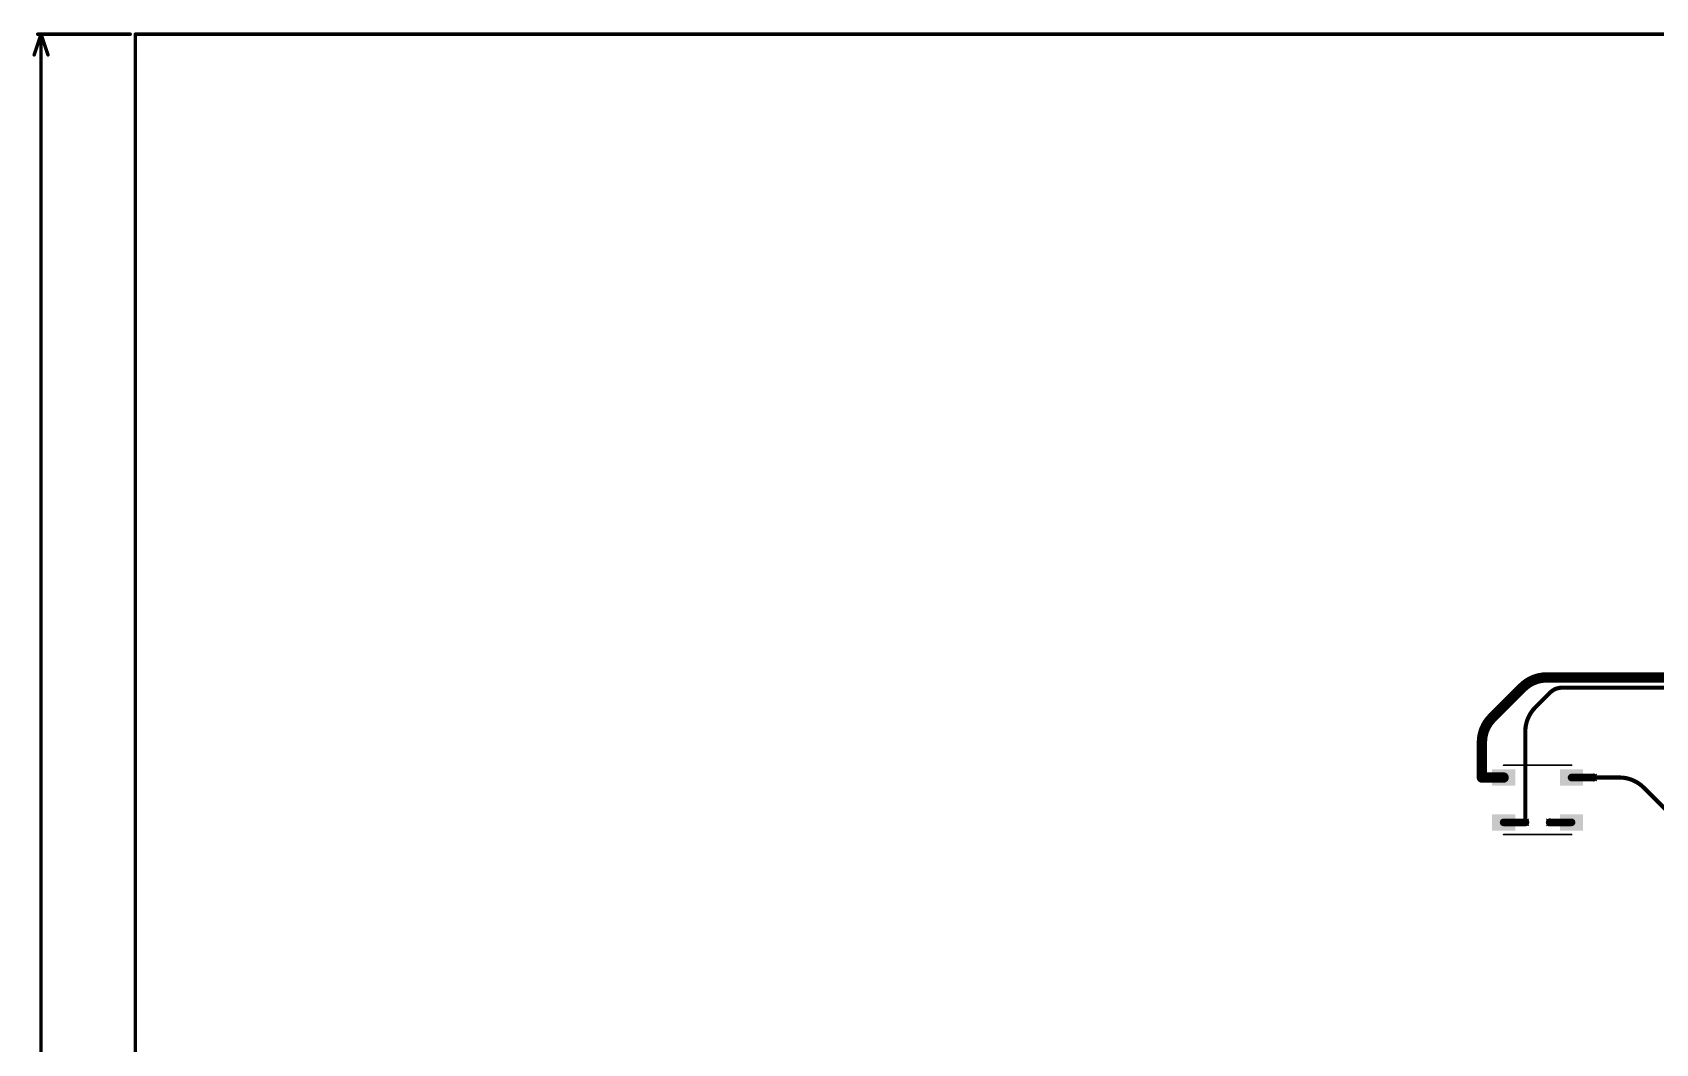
# Model space of a CAD drawing. Header units: inches. Extents: x -11 to 1110, y -7 to 455.
# Drawn here: x -7.6 to 111.8, y 295.7 to 370.1 of the extents above; entities that cross this region are included whole.
import ezdxf

# ---------------------------------------------------------------- set-up
doc = ezdxf.new("R2010")
doc.units = ezdxf.units.IN
for name, color, linetype in [('Board_outline', 216, 'Continuous'), ('Bottom Layer', 5, 'Continuous'), ('Drill Drawing', 1, 'Continuous'), ('Mechanical 1', 6, 'Continuous'), ('Top Layer', 1, 'Continuous'), ('Top Overlay', 2, 'Continuous'), ('Top Paste', 8, 'Continuous'), ('Top Solder', 216, 'Continuous'), ('Via Holes', 16, 'Continuous')]:
    doc.layers.add(name, color=color, linetype=linetype)

# ---------------------------------------------------------------- blocks, each defined once
blk = doc.blocks.new('WS2812B_B_W_81')
at = {"layer": 'Top Layer'}
for points in [[(-3.24999985, 2.15000078), (-1.75000031, 2.15000078), (-1.75000031, 1.15000278), (-3.24999985, 1.15000278)], [(3.24999985, 1.15000278), (1.75000031, 1.15000278), (1.75000031, 2.15000078), (3.24999985, 2.15000078)], [(-3.24999985, -1.15000024), (-1.75000031, -1.15000024), (-1.75000031, -2.14999824), (-3.24999985, -2.14999824)], [(1.75000031, -1.15000024), (3.24999985, -1.15000024), (3.24999985, -2.14999824), (1.75000031, -2.14999824)]]:
    blk.add_hatch(color=1, dxfattribs=at).paths.add_polyline_path(points)
at = {"layer": 'Top Paste'}
for points in [[(-3.24999985, 2.15000078), (-1.75000031, 2.15000078), (-1.75000031, 1.15000278), (-3.24999985, 1.15000278)], [(3.24999985, 1.15000278), (1.75000031, 1.15000278), (1.75000031, 2.15000078), (3.24999985, 2.15000078)], [(-3.24999985, -1.15000024), (-1.75000031, -1.15000024), (-1.75000031, -2.14999824), (-3.24999985, -2.14999824)], [(1.75000031, -1.15000024), (3.24999985, -1.15000024), (3.24999985, -2.14999824), (1.75000031, -2.14999824)]]:
    blk.add_hatch(color=8, dxfattribs=at).paths.add_polyline_path(points)
at = {"layer": 'Top Solder'}
for points in [[(-3.35159985, 2.25160078), (-1.64840031, 2.25160078), (-1.64840031, 1.04840278), (-3.35159985, 1.04840278)], [(3.35159985, 1.04840278), (1.64840031, 1.04840278), (1.64840031, 2.25160078), (3.35159985, 2.25160078)], [(-3.35159985, -1.04840024), (-1.64840031, -1.04840024), (-1.64840031, -2.25159824), (-3.35159985, -2.25159824)], [(1.64840031, -1.04840024), (3.35159985, -1.04840024), (3.35159985, -2.25159824), (1.64840031, -2.25159824)]]:
    blk.add_hatch(color=216, dxfattribs=at).paths.add_polyline_path(points)
at = {"layer": 'Top Overlay'}
for points in [[(-2.50000008, 2.55080008, 0.127, 0.127, 0), (2.50000008, 2.55080008, 0.127, 0.127, 0)], [(-3.556, 1.8034, 0.254, 0.254, 0), (-3.429, 1.6764, 0.254, 0.254, 0)], [(-3.556, 1.5494, 0.254, 0.254, 0), (-3.556, 1.8034, 0.254, 0.254, 0)], [(-3.556, 1.5494, 0.254, 0.254, 0), (-3.429, 1.6764, 0.254, 0.254, 0)], [(-2.50000008, -2.55079754, 0.127, 0.127, 0), (2.50000008, -2.55079754, 0.127, 0.127, 0)]]:
    blk.add_lwpolyline(points, format="xyseb", dxfattribs=at)
for points in [[(-2.53175008, 2.55080008, 0.0635, 0.0635, 1), (-2.46825008, 2.55080008, 0.0635, 0.0635, 1)], [(2.46825008, 2.55080008, 0.0635, 0.0635, 1), (2.53175008, 2.55080008, 0.0635, 0.0635, 1)], [(-3.619499999999999, 1.8034, 0.127, 0.127, 1), (-3.4925, 1.8034, 0.127, 0.127, 1)], [(-3.619499999999999, 1.8034, 0.127, 0.127, 1), (-3.4925, 1.8034, 0.127, 0.127, 1)], [(-3.619499999999999, 1.5494, 0.127, 0.127, 1), (-3.4925, 1.5494, 0.127, 0.127, 1)], [(-3.619499999999999, 1.5494, 0.127, 0.127, 1), (-3.4925, 1.5494, 0.127, 0.127, 1)], [(-3.4925, 1.6764, 0.127, 0.127, 1), (-3.3655, 1.6764, 0.127, 0.127, 1)], [(-3.4925, 1.6764, 0.127, 0.127, 1), (-3.3655, 1.6764, 0.127, 0.127, 1)], [(-2.53175008, -2.55079754, 0.0635, 0.0635, 1), (-2.46825008, -2.55079754, 0.0635, 0.0635, 1)], [(2.46825008, -2.55079754, 0.0635, 0.0635, 1), (2.53175008, -2.55079754, 0.0635, 0.0635, 1)]]:
    blk.add_lwpolyline(points, format="xyseb", close=True, dxfattribs=at)

msp = doc.modelspace()

# ---------------------------------------------------------------- hatches: boundary and pattern name
at = {"layer": 'Bottom Layer'}
h = msp.add_hatch(color=5, dxfattribs=at)
edge = h.paths.add_edge_path()
edge.add_arc((99.07374139999999, 315.28599122), 0.2999994, 0, 360)
h = msp.add_hatch(color=5, dxfattribs=at)
edge = h.paths.add_edge_path()
edge.add_arc((107.26500264, 315.29277302), 0.2999994, 0, 360)
h = msp.add_hatch(color=5, dxfattribs=at)
edge = h.paths.add_edge_path()
edge.add_arc((102.26500248, 311.992772), 0.2999994, 0, 360)
h = msp.add_hatch(color=5, dxfattribs=at)
edge = h.paths.add_edge_path()
edge.add_arc((104.07374156, 311.9859902), 0.2999994, 0, 360)
at = {"layer": 'Top Layer'}
h = msp.add_hatch(color=1, dxfattribs=at)
edge = h.paths.add_edge_path()
edge.add_arc((99.07374139999999, 315.28599122), 0.2999994, 0, 360)
h = msp.add_hatch(color=1, dxfattribs=at)
edge = h.paths.add_edge_path()
edge.add_arc((107.26500264, 315.29277302), 0.2999994, 0, 360)
h = msp.add_hatch(color=1, dxfattribs=at)
edge = h.paths.add_edge_path()
edge.add_arc((102.26500248, 311.992772), 0.2999994, 0, 360)
h = msp.add_hatch(color=1, dxfattribs=at)
edge = h.paths.add_edge_path()
edge.add_arc((104.07374156, 311.9859902), 0.2999994, 0, 360)
at = {"layer": 'Via Holes'}
h = msp.add_hatch(color=7, dxfattribs=at)
edge = h.paths.add_edge_path()
edge.add_arc((99.07374139999999, 315.28599122), 0.1499997, 0, 360)
h = msp.add_hatch(color=7, dxfattribs=at)
edge = h.paths.add_edge_path()
edge.add_arc((107.26500264, 315.29277302), 0.1499997, 0, 360)
h = msp.add_hatch(color=7, dxfattribs=at)
edge = h.paths.add_edge_path()
edge.add_arc((102.26500248, 311.992772), 0.1499997, 0, 360)
h = msp.add_hatch(color=7, dxfattribs=at)
edge = h.paths.add_edge_path()
edge.add_arc((104.07374156, 311.9859902), 0.1499997, 0, 360)

# ---------------------------------------------------------------- linework, layer by layer
at = {"layer": 'Board_outline'}
for points in [[(0, 369.9999991399999, 0.254, 0.254, 0), (703.99999916, 369.9999991399999, 0.254, 0.254, 0)], [(0, 0, 0.254, 0.254, 0), (0, 369.9999991399999, 0.254, 0.254, 0)]]:
    msp.add_lwpolyline(points, format="xyseb", dxfattribs=at)
msp.add_lwpolyline([(-0.0635, 369.9999991399999, 0.127, 0.127, 1), (0.0635, 369.9999991399999, 0.127, 0.127, 1)], format="xyseb", close=True, dxfattribs=at)
msp.add_lwpolyline([(-0.0635, 369.9999991399999, 0.127, 0.127, 1), (0.0635, 369.9999991399999, 0.127, 0.127, 1)], format="xyseb", close=True, dxfattribs=at)
at = {"layer": 'Bottom Layer'}
for points in [[(102.0516501, 321.9140501, 0.7619999999999999, 0.7619999999999999, -0.198912367379658), (103.84770188, 322.65799832, 0.7619999999999999, 0.7619999999999999, 0)], [(103.84770188, 322.65799832, 0.7619999999999999, 0.7619999999999999, 0), (114.3471297, 322.65799832, 0.7619999999999999, 0.7619999999999999, 0)], [(99.81768962, 319.68008962, 0.7619999999999999, 0.7619999999999999, 0), (102.0516501, 321.9140501, 0.7619999999999999, 0.7619999999999999, 0)], [(103.0089507, 320.46194988, 0.3048, 0.3048, 0), (104.08740168, 321.54040086, 0.3048, 0.3048, 0)], [(104.08740168, 321.54040086, 0.3048, 0.3048, -0.0001928998104025831), (104.08807224, 321.54107142, 0.3048, 0.3048, 0)], [(104.08807224, 321.54107142, 0.3048, 0.3048, -0.1987118429644535), (104.95747868, 321.90079892, 0.3048, 0.3048, 0)], [(104.95747868, 321.90079892, 0.3048, 0.3048, 0), (117.53140578, 321.90079892, 0.3048, 0.3048, 0)], [(99.07374139999999, 317.88403784, 0.7619999999999999, 0.7619999999999999, -0.198912367379658), (99.81768962, 319.68008962, 0.7619999999999999, 0.7619999999999999, 0)], [(102.26500248, 318.6658981, 0.3048, 0.3048, -0.198912367379658), (103.0089507, 320.46194988, 0.3048, 0.3048, 0)], [(99.07374139999999, 315.28599122, 0.7619999999999999, 0.7619999999999999, 0), (99.07374139999999, 317.88403784, 0.7619999999999999, 0.7619999999999999, 0)], [(102.26500248, 311.992772, 0.3048, 0.3048, 0), (102.26500248, 318.6658981, 0.3048, 0.3048, 0)], [(107.26500264, 315.29277302, 0.3048, 0.3048, 0), (109.18320302, 315.29277302, 0.3048, 0.3048, 0)], [(109.18320302, 315.29277302, 0.3048, 0.3048, -0.198912367379658), (110.9792548, 314.5488248, 0.3048, 0.3048, 0)], [(110.9792548, 314.5488248, 0.3048, 0.3048, 0), (116.2563588, 309.2717208, 0.3048, 0.3048, 0)]]:
    msp.add_lwpolyline(points, format="xyseb", dxfattribs=at)
for points in [[(103.65720188, 322.65799832, 0.3809999999999999, 0.3809999999999999, 1), (104.03820188, 322.65799832, 0.3809999999999999, 0.3809999999999999, 1)], [(103.65720188, 322.65799832, 0.3809999999999999, 0.3809999999999999, 1), (104.03820188, 322.65799832, 0.3809999999999999, 0.3809999999999999, 1)], [(101.8611501, 321.9140501, 0.3809999999999999, 0.3809999999999999, 1), (102.2421501, 321.9140501, 0.3809999999999999, 0.3809999999999999, 1)], [(101.8611501, 321.9140501, 0.3809999999999999, 0.3809999999999999, 1), (102.2421501, 321.9140501, 0.3809999999999999, 0.3809999999999999, 1)], [(104.01120168, 321.54040086, 0.1524, 0.1524, 1), (104.16360168, 321.54040086, 0.1524, 0.1524, 1)], [(104.01120168, 321.54040086, 0.1524, 0.1524, 1), (104.16360168, 321.54040086, 0.1524, 0.1524, 1)], [(104.01187224, 321.54107142, 0.1524, 0.1524, 1), (104.16427224, 321.54107142, 0.1524, 0.1524, 1)], [(104.01187224, 321.54107142, 0.1524, 0.1524, 1), (104.16427224, 321.54107142, 0.1524, 0.1524, 1)], [(104.88127868, 321.90079892, 0.1524, 0.1524, 1), (105.03367868, 321.90079892, 0.1524, 0.1524, 1)], [(104.88127868, 321.90079892, 0.1524, 0.1524, 1), (105.03367868, 321.90079892, 0.1524, 0.1524, 1)], [(99.62718962, 319.68008962, 0.3809999999999999, 0.3809999999999999, 1), (100.00818962, 319.68008962, 0.3809999999999999, 0.3809999999999999, 1)], [(99.62718962, 319.68008962, 0.3809999999999999, 0.3809999999999999, 1), (100.00818962, 319.68008962, 0.3809999999999999, 0.3809999999999999, 1)], [(102.9327507, 320.46194988, 0.1524, 0.1524, 1), (103.0851507, 320.46194988, 0.1524, 0.1524, 1)], [(102.9327507, 320.46194988, 0.1524, 0.1524, 1), (103.0851507, 320.46194988, 0.1524, 0.1524, 1)], [(98.8832414, 317.88403784, 0.3809999999999999, 0.3809999999999999, 1), (99.26424139999999, 317.88403784, 0.3809999999999999, 0.3809999999999999, 1)], [(98.8832414, 317.88403784, 0.3809999999999999, 0.3809999999999999, 1), (99.26424139999999, 317.88403784, 0.3809999999999999, 0.3809999999999999, 1)], [(102.18880248, 318.6658981, 0.1524, 0.1524, 1), (102.34120248, 318.6658981, 0.1524, 0.1524, 1)], [(102.18880248, 318.6658981, 0.1524, 0.1524, 1), (102.34120248, 318.6658981, 0.1524, 0.1524, 1)], [(98.8832414, 315.28599122, 0.3809999999999999, 0.3809999999999999, 1), (99.26424139999999, 315.28599122, 0.3809999999999999, 0.3809999999999999, 1)], [(107.18880264, 315.29277302, 0.1524, 0.1524, 1), (107.34120264, 315.29277302, 0.1524, 0.1524, 1)], [(109.10700302, 315.29277302, 0.1524, 0.1524, 1), (109.25940302, 315.29277302, 0.1524, 0.1524, 1)], [(109.10700302, 315.29277302, 0.1524, 0.1524, 1), (109.25940302, 315.29277302, 0.1524, 0.1524, 1)], [(110.9030548, 314.5488248, 0.1524, 0.1524, 1), (111.0554548, 314.5488248, 0.1524, 0.1524, 1)], [(110.9030548, 314.5488248, 0.1524, 0.1524, 1), (111.0554548, 314.5488248, 0.1524, 0.1524, 1)], [(102.18880248, 311.992772, 0.1524, 0.1524, 1), (102.34120248, 311.992772, 0.1524, 0.1524, 1)]]:
    msp.add_lwpolyline(points, format="xyseb", close=True, dxfattribs=at)
at = {"layer": 'Drill Drawing'}
for points in [[(98.81974139999998, 315.53999122, 0.0508, 0.0508, 0), (99.07374139999999, 315.41299122, 0.0508, 0.0508, 0)], [(98.81974139999998, 315.53999122, 0.0508, 0.0508, 0), (98.9467414, 315.28599122, 0.0508, 0.0508, 0)], [(98.81974139999998, 315.03199122, 0.0508, 0.0508, 0), (98.9467414, 315.28599122, 0.0508, 0.0508, 0)], [(99.07374139999999, 315.41299122, 0.0508, 0.0508, 0), (99.3277414, 315.53999122, 0.0508, 0.0508, 0)], [(99.2007414, 315.28599122, 0.0508, 0.0508, 0), (99.3277414, 315.53999122, 0.0508, 0.0508, 0)], [(99.2007414, 315.28599122, 0.0508, 0.0508, 0), (99.3277414, 315.03199122, 0.0508, 0.0508, 0)], [(107.01100264, 315.54677302, 0.0508, 0.0508, 0), (107.26500264, 315.41977302, 0.0508, 0.0508, 0)], [(107.01100264, 315.54677302, 0.0508, 0.0508, 0), (107.13800264, 315.29277302, 0.0508, 0.0508, 0)], [(107.01100264, 315.03877302, 0.0508, 0.0508, 0), (107.13800264, 315.29277302, 0.0508, 0.0508, 0)], [(107.26500264, 315.41977302, 0.0508, 0.0508, 0), (107.51900264, 315.54677302, 0.0508, 0.0508, 0)], [(107.39200264, 315.29277302, 0.0508, 0.0508, 0), (107.51900264, 315.54677302, 0.0508, 0.0508, 0)], [(107.39200264, 315.29277302, 0.0508, 0.0508, 0), (107.51900264, 315.03877302, 0.0508, 0.0508, 0)], [(98.81974139999998, 315.03199122, 0.0508, 0.0508, 0), (99.07374139999999, 315.15899122, 0.0508, 0.0508, 0)], [(99.07374139999999, 315.15899122, 0.0508, 0.0508, 0), (99.3277414, 315.03199122, 0.0508, 0.0508, 0)], [(107.01100264, 315.03877302, 0.0508, 0.0508, 0), (107.26500264, 315.16577302, 0.0508, 0.0508, 0)], [(107.26500264, 315.16577302, 0.0508, 0.0508, 0), (107.51900264, 315.03877302, 0.0508, 0.0508, 0)], [(102.01100248, 312.246772, 0.0508, 0.0508, 0), (102.26500248, 312.119772, 0.0508, 0.0508, 0)], [(102.01100248, 312.246772, 0.0508, 0.0508, 0), (102.13800248, 311.992772, 0.0508, 0.0508, 0)], [(102.01100248, 311.738772, 0.0508, 0.0508, 0), (102.13800248, 311.992772, 0.0508, 0.0508, 0)], [(102.01100248, 311.738772, 0.0508, 0.0508, 0), (102.26500248, 311.865772, 0.0508, 0.0508, 0)], [(102.26500248, 312.119772, 0.0508, 0.0508, 0), (102.51900248, 312.246772, 0.0508, 0.0508, 0)], [(102.26500248, 311.865772, 0.0508, 0.0508, 0), (102.51900248, 311.738772, 0.0508, 0.0508, 0)], [(102.39200248, 311.992772, 0.0508, 0.0508, 0), (102.51900248, 312.246772, 0.0508, 0.0508, 0)], [(102.39200248, 311.992772, 0.0508, 0.0508, 0), (102.51900248, 311.738772, 0.0508, 0.0508, 0)], [(103.81974156, 312.2399902, 0.0508, 0.0508, 0), (104.07374156, 312.1129902, 0.0508, 0.0508, 0)], [(103.81974156, 312.2399902, 0.0508, 0.0508, 0), (103.94674156, 311.9859902, 0.0508, 0.0508, 0)], [(103.81974156, 311.7319902, 0.0508, 0.0508, 0), (103.94674156, 311.9859902, 0.0508, 0.0508, 0)], [(103.81974156, 311.7319902, 0.0508, 0.0508, 0), (104.07374156, 311.8589902, 0.0508, 0.0508, 0)], [(104.07374156, 312.1129902, 0.0508, 0.0508, 0), (104.32774156, 312.2399902, 0.0508, 0.0508, 0)], [(104.07374156, 311.8589902, 0.0508, 0.0508, 0), (104.32774156, 311.7319902, 0.0508, 0.0508, 0)], [(104.20074156, 311.9859902, 0.0508, 0.0508, 0), (104.32774156, 312.2399902, 0.0508, 0.0508, 0)], [(104.20074156, 311.9859902, 0.0508, 0.0508, 0), (104.32774156, 311.7319902, 0.0508, 0.0508, 0)]]:
    msp.add_lwpolyline(points, format="xyseb", dxfattribs=at)
for points in [[(98.8070414, 315.53999122, 0.0254, 0.0254, 1), (98.8324414, 315.53999122, 0.0254, 0.0254, 1)], [(98.8070414, 315.53999122, 0.0254, 0.0254, 1), (98.8324414, 315.53999122, 0.0254, 0.0254, 1)], [(98.9340414, 315.28599122, 0.0254, 0.0254, 1), (98.95944139999999, 315.28599122, 0.0254, 0.0254, 1)], [(98.9340414, 315.28599122, 0.0254, 0.0254, 1), (98.95944139999999, 315.28599122, 0.0254, 0.0254, 1)], [(99.0610414, 315.41299122, 0.0254, 0.0254, 1), (99.0864414, 315.41299122, 0.0254, 0.0254, 1)], [(99.0610414, 315.41299122, 0.0254, 0.0254, 1), (99.0864414, 315.41299122, 0.0254, 0.0254, 1)], [(99.1880414, 315.28599122, 0.0254, 0.0254, 1), (99.2134414, 315.28599122, 0.0254, 0.0254, 1)], [(99.1880414, 315.28599122, 0.0254, 0.0254, 1), (99.2134414, 315.28599122, 0.0254, 0.0254, 1)], [(99.3150414, 315.53999122, 0.0254, 0.0254, 1), (99.34044139999999, 315.53999122, 0.0254, 0.0254, 1)], [(99.3150414, 315.53999122, 0.0254, 0.0254, 1), (99.34044139999999, 315.53999122, 0.0254, 0.0254, 1)], [(106.99830264, 315.54677302, 0.0254, 0.0254, 1), (107.02370264, 315.54677302, 0.0254, 0.0254, 1)], [(106.99830264, 315.54677302, 0.0254, 0.0254, 1), (107.02370264, 315.54677302, 0.0254, 0.0254, 1)], [(107.12530264, 315.29277302, 0.0254, 0.0254, 1), (107.15070264, 315.29277302, 0.0254, 0.0254, 1)], [(107.12530264, 315.29277302, 0.0254, 0.0254, 1), (107.15070264, 315.29277302, 0.0254, 0.0254, 1)], [(107.25230264, 315.41977302, 0.0254, 0.0254, 1), (107.27770264, 315.41977302, 0.0254, 0.0254, 1)], [(107.25230264, 315.41977302, 0.0254, 0.0254, 1), (107.27770264, 315.41977302, 0.0254, 0.0254, 1)], [(107.37930264, 315.29277302, 0.0254, 0.0254, 1), (107.40470264, 315.29277302, 0.0254, 0.0254, 1)], [(107.37930264, 315.29277302, 0.0254, 0.0254, 1), (107.40470264, 315.29277302, 0.0254, 0.0254, 1)], [(107.50630264, 315.54677302, 0.0254, 0.0254, 1), (107.53170264, 315.54677302, 0.0254, 0.0254, 1)], [(107.50630264, 315.54677302, 0.0254, 0.0254, 1), (107.53170264, 315.54677302, 0.0254, 0.0254, 1)], [(98.8070414, 315.03199122, 0.0254, 0.0254, 1), (98.8324414, 315.03199122, 0.0254, 0.0254, 1)], [(98.8070414, 315.03199122, 0.0254, 0.0254, 1), (98.8324414, 315.03199122, 0.0254, 0.0254, 1)], [(99.0610414, 315.15899122, 0.0254, 0.0254, 1), (99.0864414, 315.15899122, 0.0254, 0.0254, 1)], [(99.0610414, 315.15899122, 0.0254, 0.0254, 1), (99.0864414, 315.15899122, 0.0254, 0.0254, 1)], [(99.3150414, 315.03199122, 0.0254, 0.0254, 1), (99.34044139999999, 315.03199122, 0.0254, 0.0254, 1)], [(99.3150414, 315.03199122, 0.0254, 0.0254, 1), (99.34044139999999, 315.03199122, 0.0254, 0.0254, 1)], [(106.99830264, 315.03877302, 0.0254, 0.0254, 1), (107.02370264, 315.03877302, 0.0254, 0.0254, 1)], [(106.99830264, 315.03877302, 0.0254, 0.0254, 1), (107.02370264, 315.03877302, 0.0254, 0.0254, 1)], [(107.25230264, 315.16577302, 0.0254, 0.0254, 1), (107.27770264, 315.16577302, 0.0254, 0.0254, 1)], [(107.25230264, 315.16577302, 0.0254, 0.0254, 1), (107.27770264, 315.16577302, 0.0254, 0.0254, 1)], [(107.50630264, 315.03877302, 0.0254, 0.0254, 1), (107.53170264, 315.03877302, 0.0254, 0.0254, 1)], [(107.50630264, 315.03877302, 0.0254, 0.0254, 1), (107.53170264, 315.03877302, 0.0254, 0.0254, 1)], [(101.99830248, 312.246772, 0.0254, 0.0254, 1), (102.02370248, 312.246772, 0.0254, 0.0254, 1)], [(101.99830248, 312.246772, 0.0254, 0.0254, 1), (102.02370248, 312.246772, 0.0254, 0.0254, 1)], [(101.99830248, 311.738772, 0.0254, 0.0254, 1), (102.02370248, 311.738772, 0.0254, 0.0254, 1)], [(101.99830248, 311.738772, 0.0254, 0.0254, 1), (102.02370248, 311.738772, 0.0254, 0.0254, 1)], [(102.12530248, 311.992772, 0.0254, 0.0254, 1), (102.15070248, 311.992772, 0.0254, 0.0254, 1)], [(102.12530248, 311.992772, 0.0254, 0.0254, 1), (102.15070248, 311.992772, 0.0254, 0.0254, 1)], [(102.25230248, 312.119772, 0.0254, 0.0254, 1), (102.27770248, 312.119772, 0.0254, 0.0254, 1)], [(102.25230248, 312.119772, 0.0254, 0.0254, 1), (102.27770248, 312.119772, 0.0254, 0.0254, 1)], [(102.25230248, 311.865772, 0.0254, 0.0254, 1), (102.27770248, 311.865772, 0.0254, 0.0254, 1)], [(102.25230248, 311.865772, 0.0254, 0.0254, 1), (102.27770248, 311.865772, 0.0254, 0.0254, 1)], [(102.37930248, 311.992772, 0.0254, 0.0254, 1), (102.40470248, 311.992772, 0.0254, 0.0254, 1)], [(102.37930248, 311.992772, 0.0254, 0.0254, 1), (102.40470248, 311.992772, 0.0254, 0.0254, 1)], [(102.50630248, 312.246772, 0.0254, 0.0254, 1), (102.53170248, 312.246772, 0.0254, 0.0254, 1)], [(102.50630248, 312.246772, 0.0254, 0.0254, 1), (102.53170248, 312.246772, 0.0254, 0.0254, 1)], [(102.50630248, 311.738772, 0.0254, 0.0254, 1), (102.53170248, 311.738772, 0.0254, 0.0254, 1)], [(102.50630248, 311.738772, 0.0254, 0.0254, 1), (102.53170248, 311.738772, 0.0254, 0.0254, 1)], [(103.80704156, 312.2399902, 0.0254, 0.0254, 1), (103.83244156, 312.2399902, 0.0254, 0.0254, 1)], [(103.80704156, 312.2399902, 0.0254, 0.0254, 1), (103.83244156, 312.2399902, 0.0254, 0.0254, 1)], [(103.80704156, 311.7319902, 0.0254, 0.0254, 1), (103.83244156, 311.7319902, 0.0254, 0.0254, 1)], [(103.80704156, 311.7319902, 0.0254, 0.0254, 1), (103.83244156, 311.7319902, 0.0254, 0.0254, 1)], [(103.93404156, 311.9859902, 0.0254, 0.0254, 1), (103.95944156, 311.9859902, 0.0254, 0.0254, 1)], [(103.93404156, 311.9859902, 0.0254, 0.0254, 1), (103.95944156, 311.9859902, 0.0254, 0.0254, 1)], [(104.06104156, 312.1129902, 0.0254, 0.0254, 1), (104.08644156, 312.1129902, 0.0254, 0.0254, 1)], [(104.06104156, 312.1129902, 0.0254, 0.0254, 1), (104.08644156, 312.1129902, 0.0254, 0.0254, 1)], [(104.06104156, 311.8589902, 0.0254, 0.0254, 1), (104.08644156, 311.8589902, 0.0254, 0.0254, 1)], [(104.06104156, 311.8589902, 0.0254, 0.0254, 1), (104.08644156, 311.8589902, 0.0254, 0.0254, 1)], [(104.18804156, 311.9859902, 0.0254, 0.0254, 1), (104.21344156, 311.9859902, 0.0254, 0.0254, 1)], [(104.18804156, 311.9859902, 0.0254, 0.0254, 1), (104.21344156, 311.9859902, 0.0254, 0.0254, 1)], [(104.31504156, 312.2399902, 0.0254, 0.0254, 1), (104.34044156, 312.2399902, 0.0254, 0.0254, 1)], [(104.31504156, 312.2399902, 0.0254, 0.0254, 1), (104.34044156, 312.2399902, 0.0254, 0.0254, 1)], [(104.31504156, 311.7319902, 0.0254, 0.0254, 1), (104.34044156, 311.7319902, 0.0254, 0.0254, 1)], [(104.31504156, 311.7319902, 0.0254, 0.0254, 1), (104.34044156, 311.7319902, 0.0254, 0.0254, 1)]]:
    msp.add_lwpolyline(points, format="xyseb", close=True, dxfattribs=at)
at = {"layer": 'Mechanical 1'}
for points in [[(-7.44499908, 368.47599914, 0.254, 0.254, 0), (-6.936999080000001, 369.9999991399999, 0.254, 0.254, 0)], [(-7.190999079999999, 369.9999991399999, 0.254, 0.254, 0), (-0.3809999999999999, 369.9999991399999, 0.254, 0.254, 0)], [(-6.936999080000001, 369.9999991399999, 0.254, 0.254, 0), (-6.42899908, 368.47599914, 0.254, 0.254, 0)], [(-6.936999080000001, 223.08768438, 0.254, 0.254, 0), (-6.936999080000001, 369.9999991399999, 0.254, 0.254, 0)]]:
    msp.add_lwpolyline(points, format="xyseb", dxfattribs=at)
for points in [[(-7.25449908, 369.9999991399999, 0.127, 0.127, 1), (-7.127499079999999, 369.9999991399999, 0.127, 0.127, 1)], [(-7.00049908, 369.9999991399999, 0.127, 0.127, 1), (-6.87349908, 369.9999991399999, 0.127, 0.127, 1)], [(-7.00049908, 369.9999991399999, 0.127, 0.127, 1), (-6.87349908, 369.9999991399999, 0.127, 0.127, 1)], [(-7.00049908, 369.9999991399999, 0.127, 0.127, 1), (-6.87349908, 369.9999991399999, 0.127, 0.127, 1)], [(-0.4445, 369.9999991399999, 0.127, 0.127, 1), (-0.3175, 369.9999991399999, 0.127, 0.127, 1)], [(-7.508499079999999, 368.47599914, 0.127, 0.127, 1), (-7.381499079999999, 368.47599914, 0.127, 0.127, 1)], [(-6.49249908, 368.47599914, 0.127, 0.127, 1), (-6.36549908, 368.47599914, 0.127, 0.127, 1)]]:
    msp.add_lwpolyline(points, format="xyseb", close=True, dxfattribs=at)
at = {"layer": 'Top Layer'}
for points in [[(99.07374139999999, 315.28938212, 0.7619999999999999, 0.7619999999999999, 0), (100.66937194, 315.28938212, 0.7619999999999999, 0.7619999999999999, 0)], [(105.6693721, 315.28938212, 0.5588, 0.5588, 0), (107.26500264, 315.28938212, 0.5588, 0.5588, 0)], [(100.66937194, 311.9893810999999, 0.5588, 0.5588, 0), (102.26500248, 311.9893810999999, 0.5588, 0.5588, 0)], [(104.07374156, 311.9893810999999, 0.5588, 0.5588, 0), (105.6693721, 311.9893810999999, 0.5588, 0.5588, 0)]]:
    msp.add_lwpolyline(points, format="xyseb", dxfattribs=at)
for points in [[(98.8832414, 315.28938212, 0.3809999999999999, 0.3809999999999999, 1), (99.26424139999999, 315.28938212, 0.3809999999999999, 0.3809999999999999, 1)], [(100.47887194, 315.28938212, 0.3809999999999999, 0.3809999999999999, 1), (100.85987194, 315.28938212, 0.3809999999999999, 0.3809999999999999, 1)], [(105.5296721, 315.28938212, 0.2794, 0.2794, 1), (105.8090721, 315.28938212, 0.2794, 0.2794, 1)], [(107.12530264, 315.28938212, 0.2794, 0.2794, 1), (107.40470264, 315.28938212, 0.2794, 0.2794, 1)], [(100.52967194, 311.9893810999999, 0.2794, 0.2794, 1), (100.80907194, 311.9893810999999, 0.2794, 0.2794, 1)], [(102.12530248, 311.9893810999999, 0.2794, 0.2794, 1), (102.40470248, 311.9893810999999, 0.2794, 0.2794, 1)], [(103.93404156, 311.9893810999999, 0.2794, 0.2794, 1), (104.21344156, 311.9893810999999, 0.2794, 0.2794, 1)], [(105.5296721, 311.9893810999999, 0.2794, 0.2794, 1), (105.8090721, 311.9893810999999, 0.2794, 0.2794, 1)]]:
    msp.add_lwpolyline(points, format="xyseb", close=True, dxfattribs=at)

# ---------------------------------------------------------------- block references
msp.add_blockref('WS2812B_B_W_81', (103.16937202, 313.63938034))

doc.saveas('drawing.dxf')
